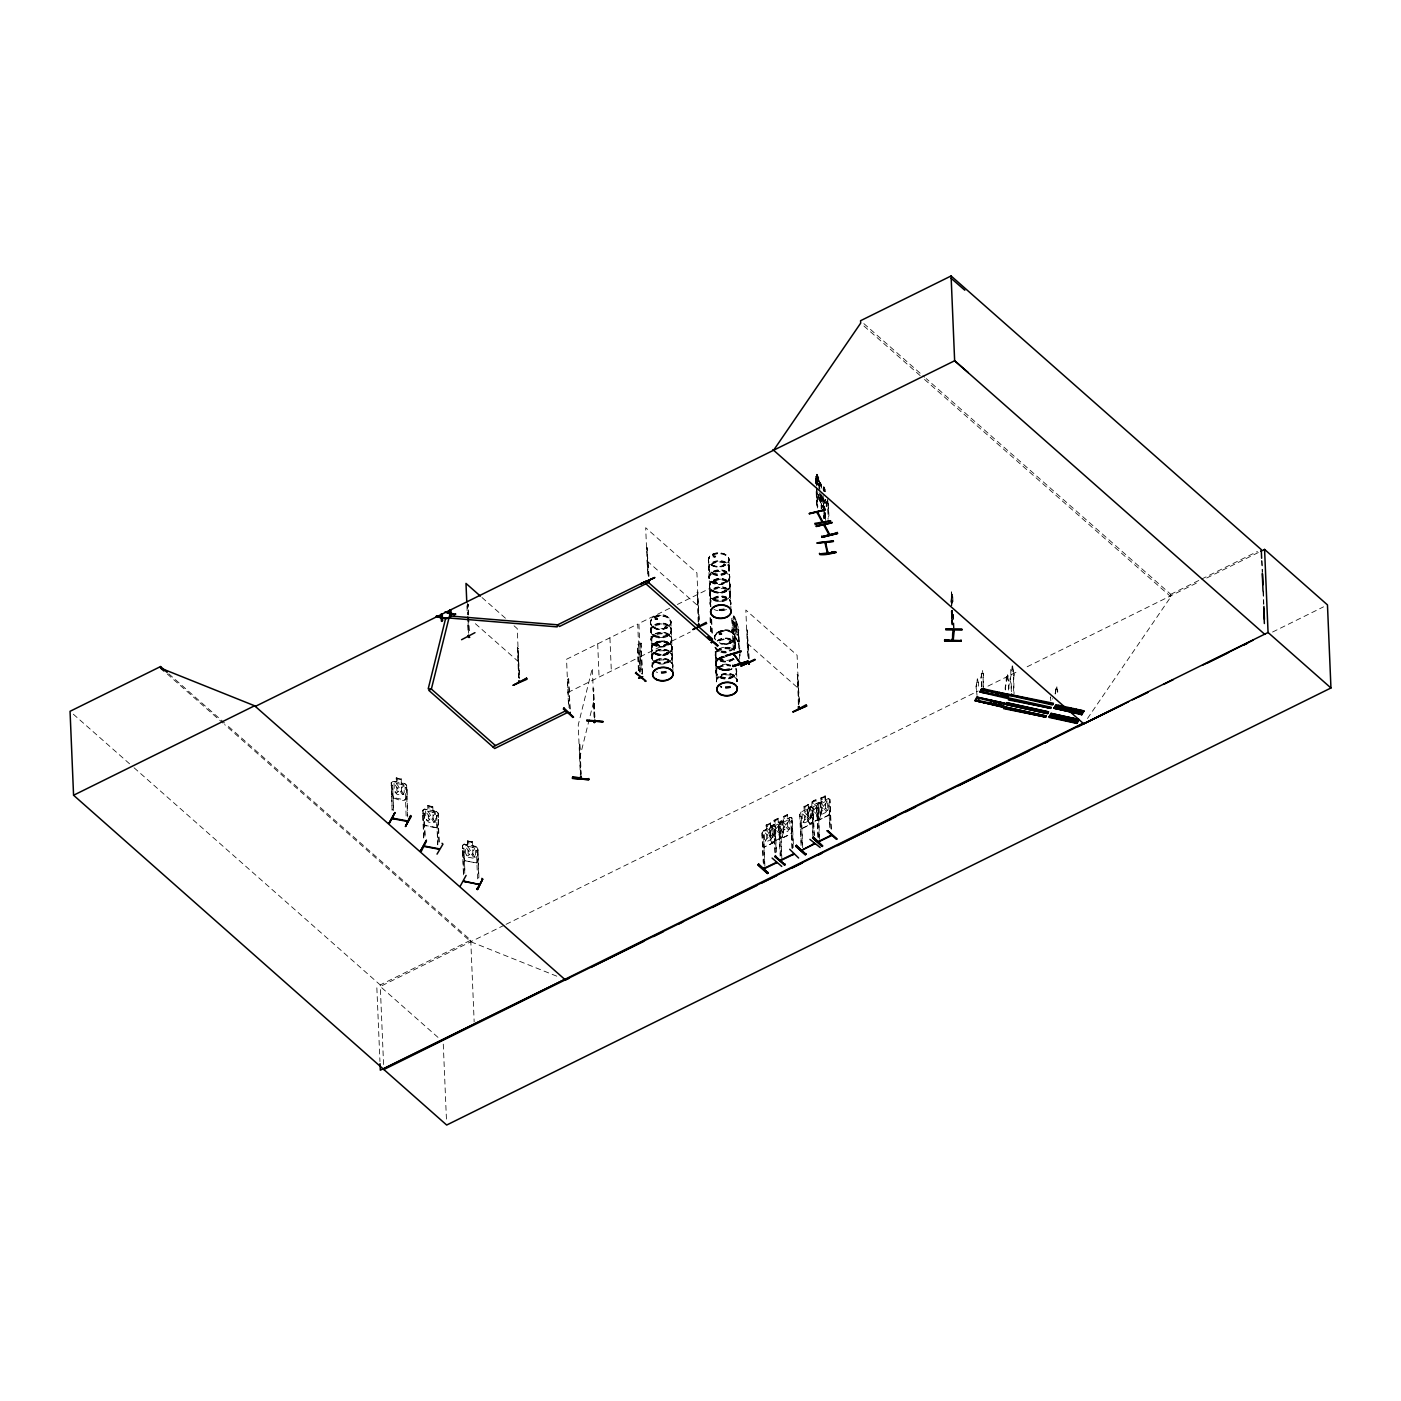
<?xml version="1.0" encoding="UTF-8"?>
<svg xmlns="http://www.w3.org/2000/svg" width="1401" height="1401" viewBox="0 0 1401 1401"><rect width="100%" height="100%" fill="white"/><g stroke="black" fill="none" stroke-linecap="round" stroke-linejoin="round"><path stroke-width="0.75" stroke-dasharray="5 3.75" d="M651.903 656.824L651.237 641.168M671.272 630.257L671.639 638.243M671.639 639.521L672.34 655.16M672.34 656.491L672.725 664.337M709.186 577.457L708.836 569.594M716.104 673.005L716.471 680.956L716.524 679.467M730.359 594.042L730.709 601.94M736.541 671.429L736.926 679.292M736.944 680.518L736.926 680.606A10.245 6.672 -2.4 0 0 727.049 674.844A10.245 6.672 -2.4 0 0 716.647 680.693M951.332 597.019L951.559 592.063L951.121 602.815M652.113 666.823L653.059 662.936M671.289 631.658L671.464 629.522L671.377 631.466A10.402 6.777 -2.4 0 0 657.349 624.478A10.402 6.777 -2.4 0 0 654.46 636.159A10.402 6.777 -2.4 0 0 671.307 631.571L670.519 633.287M672.515 655.58L671.744 653.514L672.287 658.19A10.262 6.69 -2.4 0 1 655.668 662.743A10.262 6.69 -2.4 0 1 658.523 651.237A10.262 6.69 -2.4 0 1 672.287 658.225L672.27 658.19M729.273 569.261L729.185 569.524A10.262 6.69 -2.4 0 0 715.421 562.694A10.262 6.69 -2.4 0 0 712.566 574.2A10.262 6.69 -2.4 0 0 729.185 569.699L728.625 565.023M735 642.674L734.754 648.225M736.768 670.694L736.488 673.145L735.945 668.47L736.488 669.941M951.857 597.789L951.962 596.441L951.839 603.183L951.524 601.344L951.402 602.342M977.04 695.439L976.392 689.274A3.66 1.033 -77.6 0 1 976.479 684.441L977.25 678.557M976.392 689.274L976.602 689.327A3.66 1.033 -77.6 0 1 976.69 684.494L977.32 678.732M981.698 686.718L981.278 680.606A3.66 1.033 -77.6 0 1 981.365 675.772L981.295 671.937M981.926 686.77L981.488 680.641A3.66 1.033 -77.6 0 1 981.576 675.825L982.189 670.063M1005.288 689.817A5.481 1.559 -77.6 0 1 1005.971 683.565L1007.144 674.739L1007.897 680.168A5.481 1.559 -77.6 0 1 1008.562 686L1008.667 692.269M1005.603 689.887A5.481 1.559 -77.6 0 1 1006.303 683.635L1006.198 677.891L1007.687 674.774M1011.399 691.691L1010.734 682.129A5.481 1.559 -77.6 0 1 1010.857 674.897L1010.751 669.135L1012.24 666.035L1011.172 674.967A5.481 1.559 -77.6 0 0 1011.049 682.199L1011.732 691.761M1050.505 697.295L1050.838 700.745M1050.715 697.751L1050.557 696.857M1055.093 693.863A3.66 1.033 -77.6 0 1 1055.513 692.024L1055.443 688.189M1055.303 693.915A3.66 1.033 -77.6 0 1 1055.724 692.059L1056.179 686.56M651.57 627.578L651.255 633.322M650.887 628.996L650.8 630.748L650.519 622.972M651.78 655.738L652.376 659.451M651.885 656.876L651.92 655.44M654.635 618.997L656.106 617.823L657.699 618.454M655.738 645.143L657.472 643.865M655.861 644.6L656.193 644.495M658.785 644.723L658.54 645.616M666.438 627.298L664.81 627.158L665.983 627.35M665.528 626.492L665.983 627.578M666.228 627.683L665.948 626.527L665.352 627.403M665.895 653.444L666.946 652.778M667.226 653.391C665.422 652.919 668.347 653.339 665.948 653.584M667.366 652.884L667.612 653.584M672.2 647.034C672.235 656.316 656.193 658.225 651.973 650.677M708.293 560.733C707.943 547.879 736.698 552.257 726.769 564.008M708.503 560.558L709.309 570.978M709.344 586.914C709.134 577.405 725.49 575.758 729.553 583.236M709.396 586.896C709.782 577.72 724.947 576.459 729.501 583.219M709.957 592.676L710.342 597.054M714.72 557.213L713.302 555.812L713.407 556.862M715.175 556.547L713.81 555.654M715.683 556.197L715.14 557.283M715.771 556.582L712.969 555.829M716.156 651.71L715.929 657.524M715.561 664.267L715.631 662.025M716.279 681.657L717.259 677.891M718.958 633.55L719.764 634.776L721.568 634.268M720.237 634.04L720.009 632.727M723.511 564.375L724.002 565.356M723.179 564.323L724.387 565.181M720.026 660.344L720.622 659.713M719.519 633.585L721.322 633.147L720.744 633.988M724.58 564.901L723.599 564.165M724.142 590.504L724.422 591.502M725.105 591.502L724.264 590.451L725.665 591.029M724.842 590.206L724.58 591.117M725.315 591.415L725.228 590.364L724.37 591.064M728.975 560.645L729.063 558.859M730.341 595.443L730.271 595.793A10.262 6.69 -2.4 0 0 716.506 588.823A10.262 6.69 -2.4 0 0 713.669 600.346A10.262 6.69 -2.4 0 0 730.271 595.828L730.359 593.989M729.01 642.253L730.376 641.746L729.063 642.411M730.849 604.286L730.271 600.626M730.219 642.709L729.256 641.711M730.061 642.446L730.079 641.413L730.586 642.534M737.066 681.639L736.471 677.979M672.743 665.563L672.953 671.026M709.887 594.479L709.221 578.771M710.254 603.638L709.939 595.74M824.453 518.37L824.786 516.006M730.166 584.585C730.657 593.499 715.561 595.425 711.375 589.541M717.557 666.946L721.69 669.345L729.658 669.31A10.28 6.707 -2.4 0 1 715.964 664.845A10.28 6.707 -2.4 0 1 724.93 656.421C711.148 662.778 715.858 658.995 724.912 656.053A10.192 6.655 -2.4 0 0 716.034 664.319A10.192 6.655 -2.4 0 0 729.571 668.68M950.999 602.15L951.769 594.042M951.174 602.15L951.594 597.754L951.909 605.39M951.717 596.406L952.12 594.059L952.505 603.218M952.785 596.686L953.135 605.004M951.682 618.366L952.435 610.258M951.577 615.617L951.857 618.594L952.627 610.258M651.798 655.738L652.673 653.759M672.427 657.629L671.639 659.398M672.865 666.736L672.813 666.841A10.402 6.777 -2.4 0 0 662.831 659.241A10.402 6.777 -2.4 0 0 652.183 666.964M709.081 576.301C709.624 569.471 709.729 585.005 709.011 578.315M709.782 593.341L710.675 591.327M710.202 602.36L710.99 600.591M729.378 569.034L729.361 569.069A10.402 6.777 -2.4 0 0 715.351 562.081A10.402 6.777 -2.4 0 0 712.461 573.745A10.402 6.777 -2.4 0 0 729.291 569.174L728.52 570.89M821.161 497.337L820.636 500.437L821.109 497.215M824.226 508.791L823.385 503.887M823.613 503.975L823.245 507.022L819.095 499.264L818.377 493.958M825.154 513.904L824.909 515.796L824.541 512.223M651.43 647.49C654.477 639.994 666.946 639.346 671.569 645.633M672.112 648.856L669.853 652.516M715.631 662.445L717.872 658.715M730.096 586.459C727.031 593.779 714.72 594.584 709.992 588.297M738.099 641.711C740.814 638.278 733.756 604.024 737.364 633.865L736.418 635.546L733.196 627.718L733.809 615.932L735.963 619.102L736.068 623.217L735.805 619.154L733.651 615.985C731.41 622.464 735.77 617.613 738.362 627.823L739.378 652.183M738.152 641.921C720.482 606.651 740.534 652.358 738.642 638.838M819.848 490.438L819.13 483.257L818.096 484.676M729.238 569.349L729.256 567.86L729.641 575.846M716.839 668.75L716.576 674.441M823.981 500.472L824.506 501.821L825.294 499.684L826.975 506.514L825.627 499.492L825.977 503.362L824.348 500.297M819.13 494.535L819.708 495.831M579.646 758.186L593.709 701.358M594.077 717.032L593.166 688.311L594.987 718.24M579.349 744.194L580.592 774.07M594.637 717.067L593.726 688.364M781.933 837.378L783.264 832.562L782.038 837.465L771.653 842.456L782.038 837.465M819.638 818.604L820.916 813.928M819.848 818.779L809.463 823.77L819.848 818.779L821.074 813.876L820.723 803.001L819.007 802.23L816.275 803.719M774.123 842.071L775.436 837.395M774.35 842.246L763.913 847.185L774.35 842.246L775.681 837.448M792.318 829.007L791.022 833.683L780.9 838.621M829.042 815.172L830.373 810.373L829.042 815.172L818.604 820.128L817.221 816.625M652.323 664.512L652.271 666.035L651.955 658.137M710.307 602.115L710.71 606.178M715.421 653.374L715.386 654.862L715.053 647.139A10.262 6.69 -2.4 0 0 726.296 652.848M736.488 672.918L735.823 674.371M736.033 668.715A10.402 6.777 -2.4 0 1 727.364 678.084A10.402 6.777 -2.4 0 1 716.051 670.501L716.034 670.536A10.402 6.777 -2.4 0 1 730.586 665.055M672.357 657.84L672.375 657.805A10.402 6.777 -2.4 0 0 658.452 650.607A10.402 6.777 -2.4 0 0 655.563 662.288A10.402 6.777 -2.4 0 0 672.392 657.717M735.42 646.737L735.472 645.213L735.63 649.118M651.202 638.471L651.185 639.907L650.835 631.956M671.709 640.712L670.869 642.534L671.709 640.712A10.402 6.777 -2.4 0 0 657.734 633.637A10.402 6.777 -2.4 0 0 654.845 645.318A10.402 6.777 -2.4 0 0 671.692 640.747L671.044 636.649M730.324 592.763L729.185 574.445M406.938 796.241L405.344 799.989L393.611 797.624L391.737 793.369L393.436 797.852C407.954 804.297 408.269 798.185 406.658 785.331L404.784 783.527L392.858 781.25L391.229 782.511L392.28 809.901M423.785 837.693L422.787 810.198L424.345 809.042L436.289 811.319L438.145 813.105L438.618 824.086L436.972 827.938L424.941 825.644L423.19 821.266M476.62 862.858L478.214 859.128L477.934 848.2L472.75 845.784L475.202 847.728L475.517 855.363L473.1 858.148L468.319 857.237L465.605 853.472L465.29 845.836L467.794 844.961L467.619 840.88M462.96 856.361L464.712 860.722L476.743 863.016L478.389 859.181M655.3 618.209L657.016 618.489M656.789 619.382L657.314 618.349L655.58 618.962M651.92 636.825L651.798 642.779M656.351 644.933L658.295 644.915L656.509 644.985M666.14 627.193L664.862 627.455M657.875 645.09L657.892 645.511M658.768 644.985L656.298 645.826L656.946 643.987M709.169 557.195C704.931 566.74 721.48 569.384 726.751 564.025M667.314 653.829L666.876 652.901M708.713 567.055L709.519 565.339M714.668 582.693L714.93 581.59M716.191 582.851L715.683 581.59L714.072 581.958M716.752 582.991L716.682 582.08M724.492 590.557L724.86 590.486M728.905 580.067L729.728 578.315A10.402 6.777 -2.4 0 0 715.736 571.24A10.402 6.777 -2.4 0 0 712.846 582.921A10.402 6.777 -2.4 0 0 729.676 578.35M729.606 597.071L729.886 591.45M721.865 634.198L720.587 632.674M720.604 659.293L720.167 659.451M716.069 670.414L716.174 670.028A10.245 6.672 -2.4 0 1 730.499 664.617M822.527 498.931L821.774 500.56L819.095 492.592M735.367 626.86L736.383 624.811L735.823 628.419L737.469 635.248L735.402 628.629L734.387 630.835L733.704 629.872L734.93 627.123L733.371 620.415L735.21 626.807M780.9 830.513L778.851 834.873L774.771 836.887L772.441 834.698L772.126 827.063L774.245 824.629L774.088 820.531L778.168 818.517M391.229 782.511L391.86 793.491M392.105 810.268L391.247 784.98L392.648 785.243L393.699 810.181M393.523 810.531L392.648 785.243M401.299 783.001L403.926 784.858L404.241 792.493L401.824 795.278L397.043 794.349L394.329 790.602L394.014 782.966L396.518 782.091L396.168 777.835L401.299 778.816L401.246 783.124L404.784 783.527M405.117 787.625L406.535 787.905L405.117 787.625L406.167 817.063M407.744 816.976L406.658 785.331M423.61 838.043L422.734 812.773L424.153 813.035L425.186 837.956M427.673 805.628L432.804 806.608L427.673 805.628L427.97 809.988L425.519 810.759L425.834 818.377L428.531 822.142L433.312 823.052L435.746 820.268L435.431 812.65L432.804 810.794L432.576 806.818M424.923 836.239L424.153 813.035M432.962 810.689L432.804 806.608M436.289 811.319L438.093 813.228L439.249 844.768M437.655 844.856L436.622 815.417L438.023 815.697L439.073 845.118M463.643 874.854L462.558 845.276L463.136 856.361L464.887 860.494M462.68 845.486L464.134 844.138L467.566 844.908M463.381 873.138L462.523 847.85L463.924 848.13L464.974 873.051M464.782 873.401L463.924 848.13M464.712 860.722L476.795 862.911M476.06 846.414L464.064 844.243M476.393 850.512L477.811 850.775L476.393 850.512L477.706 881.667M724.054 591.31L724.475 590.224M781.881 859.986L780.585 822.895L778.343 822.615L778.203 818.219L773.825 820.373L774.105 824.559L771.005 825.942L769.779 828.184L770.235 839.146L771.758 842.544M771.18 826.135L769.674 828.096L770.235 839.146M809.568 823.858L807.939 820.373L807.484 809.41L811.897 805.873L811.617 801.705L815.995 799.533L816.135 803.929L818.377 804.209L818.709 811.844L816.66 816.188L812.562 818.202L810.233 816.012L809.918 808.395L812.055 805.943L811.88 801.862L815.96 799.831M807.589 809.498L808.92 807.361L819.007 802.23M770.34 823.193L770.515 827.273L772.774 827.571L773.089 835.206L771.04 839.549L766.925 841.546L764.596 839.357L764.281 831.721L766.417 829.287L761.934 832.824L763.195 862.438M762.179 832.894L763.44 830.881M793.351 843.787L792.108 818.079L790.392 817.308L780.147 822.299L778.816 824.436L780.164 856.134M814.349 835.574L813.018 807.782L811.302 806.994L801.074 812.002L799.726 814.139L801.074 845.836M818.289 837.745L816.765 805.733L820.951 802.143L818.955 804.647L819.287 812.282L821.616 814.471L825.714 812.475L827.781 808.132L827.466 800.496L825.207 800.216L825.031 796.118M1087.474 718.503L1170.868 596.756L1170.763 594.322L926.219 378.603M783.264 820.933L781.163 823.333L781.478 830.968L783.824 833.157L787.922 831.161L789.989 826.818L789.656 819.182L787.415 818.902L787.239 814.804M808.43 808.692L808.289 804.297L803.894 806.451L804.314 810.689L802.072 813.035L802.388 820.671L804.734 822.86L808.832 820.863L810.899 816.52L810.584 808.885L808.324 808.605L808.149 804.507M655.44 618.069L655.598 619.382M656.964 618.839L657.157 617.964M657.559 619.084L655.283 619.505M715.561 556.687L713.004 556.915M664.88 627L665.86 627.07M665.51 626.79L666.543 627M656.333 645.108L656.544 644.197M714.685 583.359L716.209 581.94M665.965 653.129L666.981 653.094M716.787 632.954L714.545 636.264L715.088 639.854M721.427 633.952L719.799 634.565M721.655 634.443L721.795 633.305M722.251 659.924L720.797 660.116M722.863 660.169L720.132 660.186M391.404 782.599L392.875 781.513L396.465 782.213L396.343 778.01M422.892 810.391L424.433 809.2L427.97 809.988M462.505 845.398L464.134 844.138M714.79 556.985L715.105 555.794M657.367 619.312L656.369 619.68M716.226 583.411L715.736 581.503M669.836 652.201C665.125 655.668 658.015 655.878 653.321 652.271M716.804 632.919C734.404 620.731 744.789 647.787 720.622 643.584A10.28 6.707 -2.4 0 0 735.035 638.12A10.28 6.707 -2.4 0 0 723.862 630.643A10.28 6.707 -2.4 0 0 715.281 639.889M719.186 633.182L721.62 633.077M717.907 658.715L719.886 657.454M815.364 476.708L817.221 478.582M817.711 483.363L819.603 485.236M669.66 608.279L638.891 623.48L640.905 671.429M677.348 604.479L710.044 588.315L710.745 604.934M567.93 692.479L639.101 657.314M640.292 656.719L690.29 632.009M383.576 1064.532L380.231 984.938L470.754 940.194L226.209 724.475M1170.763 594.322L1199.641 580.049M1201.568 579.103L1257.433 551.486M504.115 925.29L380.301 986.479L439.967 1039.122M506.076 924.327L978.161 690.991M987.95 686.14L1019.298 670.659M1027.143 666.788L1199.046 581.818M1206.751 578L1258.798 552.292M783.369 832.667L782.914 821.687L781.198 820.898L778.483 822.405M771.075 826.047L781.303 821.004M1272.563 632.044L1323.542 606.843M649.013 576.196L646.999 547.686L648.54 576.424M518.475 677.926L517.687 647.822L519.806 678.469M518.563 648.593L517.232 648.05M698.171 622.237L697.383 592.133L699.414 620.643M698.241 592.903L696.927 592.36M638.418 670.484L637.332 644.863L638.541 644.267L640.047 672.322M642.534 673.268L640.94 643.094L639.732 643.672L641.325 673.863M570.189 709.029L568.596 678.855L567.387 679.45L568.894 707.487M638.733 670.781L637.665 645.16L638.874 644.565M640.064 643.97L641.273 643.374M567.72 679.73L568.929 679.152M749.185 658.523L747.153 629.995L748.712 658.75M798.342 704.545L797.554 674.441L799.568 702.952M798.412 675.212L797.081 674.669M821.214 802.3L820.776 798.062L825.171 795.908L825.312 800.304M766.522 829.374L766.084 825.136L770.48 822.982L770.62 827.378M825.277 796.013L820.776 798.062M770.585 823.07L766.084 825.136M783.229 816.906L787.344 814.909M804.156 806.608L808.254 804.594M831.336 829.252L829.917 799.393L828.201 798.623L825.452 800.094M776.469 852.176L775.226 826.467L773.51 825.679L770.76 827.168M818.026 803.719L828.201 798.623M763.37 830.775L773.51 825.679M780.322 822.492L783.404 820.986L782.984 816.748L787.38 814.594L787.52 818.99L790.444 817.554L791.968 818.202M801.074 816.17L799.848 816.748L801.39 816.45L802.283 845.241M812.808 835.854L811.774 810.934L812.983 810.356L812.107 811.232L813.14 836.152M817.956 807.782L816.748 808.377L818.289 808.079L819.182 836.852M829.707 827.483L828.656 802.563L829.865 801.967L828.989 802.843L830.04 827.781M763.265 834.838L762.056 835.434L763.598 835.136L764.578 865.993M774.928 852.473L773.965 829.62L775.173 829.024L774.298 829.917L775.261 852.771M780.147 826.467L778.938 827.045L780.48 826.765L781.373 855.538M791.985 848.235L790.865 821.231L792.073 820.653L791.197 821.529L792.318 848.533M828.814 814.997L818.709 820.215L817.186 816.818M801.827 828.604L812.142 823.56L813.491 818.762L812.037 823.473L801.827 828.604L800.339 825.014M713.739 556.722L714.843 556.617M722.356 566.144L724.755 565.251M714.895 581.783L714.895 583.201M716.156 583.219L714.09 583.044M656.981 615.81C645.038 617.718 651.78 632.376 661.727 629.067C677.594 629.014 669.188 609.978 656.981 615.81A10.28 6.707 -2.4 0 0 654.179 627.42A10.28 6.707 -2.4 0 0 670.816 622.902A10.28 6.707 -2.4 0 0 657.034 615.88L659.643 615.389M723.441 591.923L725.841 591.029M656.859 619.032L655.493 619.032M658.172 645.616L657.069 645.826M719.904 657.84L722.286 656.946M731.725 618.331L733.283 649.959M733.178 621.606L732.058 620.888L733.178 621.606L734.404 650.677M738.695 648.19L738.432 629.329L739.798 648.891M739.028 630.205L737.907 629.487M821.091 488.336C823.123 485.569 816.555 476.603 821.091 484.203L821.319 488.266M818.482 494.29L819.06 499.316M817.151 478.336L816.976 474.256L820.706 486.375M816.03 476.217L820.478 486.357M818.727 477.548L816.818 474.291M816.643 479.878L815.627 479.107L816.906 486.112M819.603 484.711L818.902 481.629M823.911 491.05L823.735 486.97L825.487 490.262M816.695 492.662L820.793 500.385M822.702 496.479L823.613 505.341M716.086 579.594L721.427 579.103M714.948 582.01L716.104 582.221M667.104 653.899L666.018 653.426M720.955 658.995L723.091 660.081L720.307 660.396M721.112 659.135L722.496 659.871M715.543 663.899C716.979 670.641 726.734 671.447 732.075 668.785A10.28 6.707 -2.4 0 1 716.384 666.053A10.28 6.707 -2.4 0 1 724.947 656.789M823.718 506.549L824.051 508.826L824.051 504.71L824.821 508.195M825.662 517.214L824.821 512.293M717.557 667.209L716.191 665.65M657.157 643.97L658.417 644.758M724.317 670.116L727.031 670.098M951.542 596.143L951.367 592.045M657.454 643.952L658.89 644.845M396.29 778.115L401.071 779.026M391.054 785.348L392.473 785.611M432.751 810.899L436.166 811.564M422.559 813.123L423.978 813.403M436.447 815.785L437.848 816.047M436.902 827.658L425.116 825.417L423.417 821.161M467.566 840.985L472.347 841.913M462.33 848.218L463.749 848.481M1012.415 666.193L1013.098 671.569A5.481 1.559 -77.6 0 1 1013.764 677.401L1014.044 694.108M1012.59 667.016L1013.518 671.517M1007.704 675.685L1008.212 680.238A5.481 1.559 -77.6 0 1 1008.878 686.07L1008.983 692.339M1012.765 671.499A5.481 1.559 -77.6 0 1 1013.448 677.331L1013.764 677.401M1056.879 686.805L1056.792 689.747A3.66 1.033 -77.6 0 1 1057.23 693.635L1057.44 693.688A3.66 1.033 -77.6 0 0 1057.002 689.8L1056.617 686.437M983.134 673.513L982.644 673.496A3.66 1.033 -77.6 0 1 983.082 677.401L983.274 688.539M983.082 677.401L983.484 688.591M978.248 682.199L977.758 682.182A3.66 1.033 -77.6 0 1 978.196 686.07L978.423 686.105A3.66 1.033 -77.6 0 0 977.968 682.217L977.635 679.187M715.508 592.308L711.323 590.224L709.344 586.546M720.009 634.425L719.028 634.058M654.197 627.683A10.28 6.707 -2.4 0 0 670.834 623.165A10.28 6.707 -2.4 0 0 657.051 616.16A10.28 6.707 -2.4 0 0 654.197 627.683L656.421 628.576M721.9 658.943L722.811 659.311M721.112 660.554L720.394 659.643M666.035 641.956L668.347 642.831M719.396 668.435L721.708 669.328M556.792 976.182L470.806 941.752L224.633 724.58M819.06 802.475L820.566 803.123M781.145 821.074L782.809 821.581L783.229 832.702M828.149 798.78L829.812 799.306L831.003 828.972M811.249 807.169L813.018 807.782L814.034 835.276M773.457 825.854L775.068 826.59M722.11 659.03L722.268 660.344L723.004 659.538M863.857 323.596L924.59 377.167M863.944 326.013L922.891 378.007M924.537 379.443L1170.868 596.756M747.241 643.269L798.482 688.469M647.069 560.943L698.328 606.16M820.618 802.896L821.021 814.034M807.939 820.373L807.624 809.393M482.014 597.544L506.024 618.734M514.044 625.792L517.249 628.629L519.333 678.697M475.394 623.708L518.633 661.85M168.768 673.811L224.563 723.021M167.192 673.916L223.004 723.144M73.325 714.195L132.412 766.312M134.058 767.766L380.231 984.938M816.713 805.855L817.956 837.448M801.074 812.002L799.989 814.209L801.407 846.116M792.003 817.991L793.194 847.64M792.563 829.059L791.232 833.858L780.795 838.814L779.429 835.311L781.005 838.709M775.121 826.362L776.136 851.878M762.389 843.787L764.018 847.29M1012.24 666.035L1012.905 667.086M1007.354 674.704L1008.019 675.755M475.937 846.642L477.706 848.341L478.932 877.779M404.731 783.649L406.605 785.436M650.957 624.916L652.236 626.44M715.456 648.278L715.543 648.365A10.402 6.777 -2.4 0 0 726.278 652.411M729.518 582.816L730.201 584.988M651.99 651.045L651.342 648.908M820.828 484.343L819.76 482.382L820.881 485.709M819.97 494.238L821.634 497.285M818.92 499.316L823.07 507.074M823.735 486.97L825.592 490.245M824.121 488.441L825.224 491.769L824.173 489.807M822.947 488.879L824.068 491.015M827.816 500.542L828.061 519.368M820.758 500.175L816.73 492.609L817.238 507.004M823.455 505.376L826.52 511.172M670.834 621.133L671.237 629.031L670.799 627.718M762.529 843.7L764.123 847.097M808.079 820.285L809.673 823.665M728.643 565.023L729.466 567.16M670.659 627.42L671.447 629.522M672.13 662.778L672.673 667.349A10.245 6.672 -2.4 0 0 662.848 659.889A10.245 6.672 -2.4 0 0 652.358 667.489M710.885 606.51L710.325 605.092A10.245 6.672 -2.4 0 1 720.85 597.474A10.245 6.672 -2.4 0 1 730.639 605.004L730.744 603.166L730.937 608.629M672.2 647.402C669.906 637.945 651.29 639.154 651.36 649.311M729.256 566.669L728.835 558.736M715.386 656.036L716.104 671.779L716.174 670.028A10.245 6.672 -2.4 0 0 727.329 677.436A10.245 6.672 -2.4 0 0 735.858 668.224M735.42 643.952L735.035 636.089M825.171 513.904L825.101 517.407L824.856 513.677M824.068 506.251L824.541 508.318M824.979 512.293L825.644 517.144M823.473 498.651L826.117 506.637L826.695 501.19M820.828 493.537L822.194 500.56L820.478 493.73M951.437 610.433L951.734 611.939M817.991 485.482L816.678 478.704L818.324 485.254M951.402 615.617L951.682 618.594M1261.986 560.908L1262.441 571.748M1263.264 591.257L1263.807 604.269M1261.723 560.453L1262.283 573.499M1263.002 590.907L1263.562 603.954M982.504 670.519L982.854 673.548A3.66 1.033 -77.6 0 1 983.292 677.436M953.38 614.268L954.081 627.841M952.82 614.268L953.521 627.841M951.559 592.063L951.997 601.712M952.05 610.381L952.75 627M951.279 601.047L951.524 606.773M951.962 611.361L952.662 627.963M951.489 610.381L952.172 627M951.226 611.116L952.085 627.963M828.394 503.537L828.919 515.988M827.571 499.001L828.516 517.162M823.911 486.918L823.963 491.296M825.259 515.41L825.574 523.028M823.841 498.774L824.769 518.58M824.226 512.346L824.453 518.072M823.017 495.183L824.208 518.65M822.807 498.003L823.683 518.773M821.739 497.092L822.159 507.477M821.249 496.182L821.774 508.651M821.109 495.148L821.634 507.617M820.706 496.322L821.231 508.791M819.357 480.911L819.427 485.271M818.674 477.566L818.674 481.699M818.972 488.791L818.727 483.065L817.098 480L817.431 487.618M816.976 474.256L816.555 485.972M816.993 488.178L817.781 506.882M816.52 487.285L817.396 508.038M816.118 480L816.275 484.168M815.767 483.818L815.47 476.498L815.61 483.853M816.153 491.558L816.853 508.178M818.289 808.079L819.673 841.3M799.113 703.179L797.099 655.248L745.84 610.03L747.854 657.98M797.554 674.441L798.798 704.318M801.39 816.45L802.791 849.689M778.956 824.418L780.497 856.431M778.063 818.429L778.238 822.51M763.598 835.136L764.981 868.375M762.074 832.807L763.598 864.802M747.153 629.995L748.327 657.752M739.886 650.975L740.148 657.209M739.465 654.249L739.728 660.484M732.583 620.731L733.809 649.801M715.788 663.479L715.841 664.81M714.685 638.243L714.755 638.681A10.192 6.655 -2.4 0 1 725.665 631.115A10.192 6.655 -2.4 0 1 734.789 639.171A10.192 6.655 -2.4 0 1 720.727 643.952M711.673 619.47L712.303 634.425M711.34 619.172L711.971 634.128M710.377 617.929L711.095 635.003M710.044 617.631L710.675 632.569M698.941 620.871L696.927 572.939L645.686 527.722L647.682 575.653M697.383 592.133L698.644 622.009M646.999 547.686L648.155 575.426M640.94 643.094L642.288 675.107M639.714 672.025L637.7 624.075L566.547 659.258L568.561 707.19M609.925 637.805L611.326 671.044M597.702 643.847L599.085 677.086M594.409 718.188L592.325 668.119L578.245 724.965L580.347 775.033M579.909 744.246L581.152 774.123M579.664 745.192L580.907 775.086M568.596 678.855L569.857 708.731M517.687 647.822L518.948 677.699M468.599 614.811L468.162 604.146L468.144 615.039M468.705 616.948L469.317 631.886M468.232 617.176L468.862 632.114M467.304 603.376L467.741 614.041M468.109 622.587L468.547 633.252M477.618 851.143L478.757 878.129M466.918 605.74L467.286 614.566M467.374 616.405L468.004 631.343M472.522 845.994L472.575 841.686L467.391 840.828L467.741 845.083M470.754 940.194L474.168 1021.959M436.622 815.417L437.848 844.488M443.276 1044.148L446.499 1120.66M422.962 810.286L423.365 821.284M406.36 788.255L407.481 815.259M376.851 987.828L379.951 1061.538M1013.448 677.331L1013.711 694.038M724.194 609.89A10.402 6.777 -2.4 0 1 716.244 609.925M710.78 606.283A10.402 6.777 -2.4 0 1 719.466 596.914A10.402 6.777 -2.4 0 1 730.779 604.479M724.107 608.805A10.262 6.69 -2.4 0 1 716.261 608.84M710.885 605.232A10.262 6.69 -2.4 0 1 719.431 595.985A10.262 6.69 -2.4 0 1 730.586 603.463M724.177 609.417A10.402 6.777 -2.4 0 1 716.226 609.453M710.762 605.81A10.402 6.777 -2.4 0 1 719.449 596.441A10.402 6.777 -2.4 0 1 730.762 604.006M726.524 609.453A10.245 6.672 -2.4 0 1 714.055 609.505M666.123 671.202A10.262 6.69 -2.4 0 1 658.277 671.237M652.884 667.629A10.262 6.69 -2.4 0 1 661.447 658.4A10.262 6.69 -2.4 0 1 672.603 665.86M666.175 672.725A10.245 6.672 -2.4 0 1 656.071 671.902M666.211 672.287A10.402 6.777 -2.4 0 1 658.26 672.322M666.193 671.832A10.402 6.777 -2.4 0 1 658.225 671.85M652.148 666.491A10.402 6.777 -2.4 0 1 662.813 658.768A10.402 6.777 -2.4 0 1 672.76 666.403M733.581 659.416A10.245 6.672 -2.4 0 1 719.168 660.712A10.245 6.672 -2.4 0 1 717.715 651.36A10.245 6.672 -2.4 0 1 732.128 650.064M733.686 658.96A10.402 6.777 -2.4 0 1 719.046 660.274A10.402 6.777 -2.4 0 1 717.575 650.764A10.402 6.777 -2.4 0 1 732.198 649.434M715.263 639.627A10.28 6.707 -2.4 0 1 724.737 630.31A10.28 6.707 -2.4 0 1 734.579 638.996A10.28 6.707 -2.4 0 1 718.38 642.376M719.168 640.327A10.402 6.777 -2.4 0 1 732.811 640.852A10.402 6.777 -2.4 0 1 733.301 649.784M731.585 659.135A10.262 6.69 -2.4 0 1 717.259 657.962A10.262 6.69 -2.4 0 1 719.589 648.558A10.262 6.69 -2.4 0 1 733.914 649.731M719.273 640.922A10.262 6.69 -2.4 0 1 732.741 641.448A10.262 6.69 -2.4 0 1 733.213 650.257M733.669 658.488A10.402 6.777 -2.4 0 1 718.345 659.416A10.402 6.777 -2.4 0 1 718.818 649.399A10.402 6.777 -2.4 0 1 734.036 650.222M717.172 641.115A10.402 6.777 -2.4 0 1 733.669 641.045A10.402 6.777 -2.4 0 1 728.905 651.465M726.261 651.938A10.402 6.777 -2.4 0 1 715.491 647.857M717.277 640.642A10.245 6.672 -2.4 0 1 732.951 640.134A10.245 6.672 -2.4 0 1 730.429 650.292A10.245 6.672 -2.4 0 1 715.631 647.28M724.982 657.314A10.192 6.655 -2.4 0 0 716.471 666.491A10.192 6.655 -2.4 0 0 731.97 669.17A10.227 6.672 -2.4 0 1 717.014 667.261A10.227 6.672 -2.4 0 1 722.391 657.752M736.068 669.188A10.402 6.777 -2.4 0 1 727.382 678.557A10.402 6.777 -2.4 0 1 716.069 670.974A10.402 6.777 -2.4 0 1 730.604 665.528M735.945 669.748A10.262 6.69 -2.4 0 1 727.382 678.995A10.262 6.69 -2.4 0 1 716.244 671.517A10.262 6.69 -2.4 0 1 730.569 666.14M732.46 658.575A10.227 6.672 -2.4 0 1 734.299 659.801M730.376 687.681A10.245 6.672 -2.4 0 1 720.272 686.858M730.411 687.243A10.402 6.777 -2.4 0 1 720.149 686.402M716.384 681.919A10.402 6.777 -2.4 0 1 727.031 674.196A10.402 6.777 -2.4 0 1 736.979 681.832M730.394 686.77A10.402 6.777 -2.4 0 1 720.132 685.93M716.349 681.446A10.402 6.777 -2.4 0 1 727.014 673.723A10.402 6.777 -2.4 0 1 736.961 681.359M730.324 686.157A10.262 6.69 -2.4 0 1 722.478 686.192M716.471 680.904A10.262 6.69 -2.4 0 1 726.996 673.286A10.262 6.69 -2.4 0 1 736.803 680.816M1052.414 698.609A3.66 1.033 -77.6 0 1 1052.571 699.046M729.553 578.718L729.571 578.771A10.245 6.672 -2.4 0 1 712.969 583.359A10.245 6.672 -2.4 0 1 715.806 571.871A10.245 6.672 -2.4 0 1 729.536 578.858L729.553 578.683M730.446 595.11L730.464 595.162A10.402 6.777 -2.4 0 1 713.547 599.891A10.402 6.777 -2.4 0 1 716.436 588.21A10.402 6.777 -2.4 0 1 730.394 595.302M671.569 641.08L671.587 641.133A10.245 6.672 -2.4 0 1 654.967 645.773A10.245 6.672 -2.4 0 1 657.822 634.285A10.245 6.672 -2.4 0 1 671.552 641.273M772.914 837.273L771.496 838.096L768.921 835.329L765.261 841.16L767.941 834.873C762.021 832.754 766.855 828.201 768.764 833.525L772.354 827.956L769.762 834.015L772.914 837.273M780.427 832.334L778.938 833.087L776.452 830.408L772.827 836.257L775.489 829.97C769.604 827.868 774.403 823.298 776.312 828.621L779.884 823.035L777.292 829.094L780.427 832.334M789.796 828.884L788.395 829.707L785.803 826.94L782.161 832.772L784.823 826.502C778.903 824.366 783.737 819.813 785.663 825.154L789.236 819.567L786.644 825.644L789.796 828.884M810.706 818.587L809.305 819.41L806.713 816.643L803.071 822.475L805.733 816.188C799.831 814.069 804.647 809.515 806.573 814.857L810.146 809.27L807.554 815.329L810.706 818.587M818.237 813.648L816.836 814.471L814.261 811.722L810.636 817.571L813.298 811.284C807.396 809.183 812.195 804.612 814.104 809.936L817.676 804.349L815.102 810.408L818.237 813.648M827.588 810.198L826.187 811.021L823.613 808.254L819.953 814.086L822.632 807.817C816.713 805.698 821.546 801.127 823.455 806.468L827.045 800.899L824.453 806.958L827.588 810.198M403.768 794.297L402.122 794.104L399.145 789.621C397.236 795.61 391.667 792.423 398.024 788.518C390.879 781.25 396.973 781.881 398.987 787.782C400.546 782.003 406.815 785.331 400.143 788.956L403.768 794.297M435.273 822.089L433.627 821.897L430.65 817.413C428.899 823.42 422.769 820.18 429.512 816.31C422.384 809.042 428.461 809.655 430.492 815.575C432.051 809.778 438.32 813.105 431.631 816.748L435.273 822.089M475.044 857.167L473.293 856.852L470.421 852.509C468.599 858.533 462.61 855.24 469.3 851.388C462.155 844.12 468.249 844.75 470.263 850.67C471.822 844.873 478.091 848.2 471.419 851.826L475.044 857.167M777.467 819.567L774.841 820.863L774.893 822.229L777.52 820.916L777.467 819.567M815.259 800.882L812.633 802.178L812.703 803.544L815.329 802.248L815.259 800.882M778.396 823.963L774.315 825.995L774.63 833.613L778.711 831.599L778.396 823.963M816.188 805.295L812.107 807.309L812.422 814.944L816.52 812.913L816.188 805.295M807.449 805.54L804.804 806.836L804.857 808.202L807.501 806.906L807.449 805.54M824.331 797.169L821.687 798.447L821.757 799.813L824.383 798.517L824.331 797.169M769.639 824.226L767.012 825.522L767.065 826.888L769.692 825.592L769.639 824.226M786.539 815.855L783.895 817.133L783.947 818.499L786.591 817.203L786.539 815.855M808.377 809.953L804.279 811.967L804.594 819.585L808.692 817.589L808.377 809.953M825.259 801.582L821.161 803.579L821.476 811.214L825.592 809.2L825.259 801.582M770.568 828.639L766.47 830.653L766.785 838.271L770.9 836.274L770.568 828.639M787.467 820.25L783.369 822.264L783.684 829.9L787.782 827.886L787.467 820.25M400.301 779.429L397.236 778.851L397.289 780.217L400.371 780.795L400.301 779.429M401.369 784.367L396.588 783.457L396.903 791.092L401.684 792.003L401.369 784.367M431.806 807.221L428.741 806.643L428.794 807.992L431.858 808.587L431.806 807.221M432.856 812.16L428.076 811.249L428.391 818.867L433.189 819.795L432.856 812.16M471.577 842.316L468.512 841.721L468.564 843.087L471.647 843.665L471.577 842.316M472.627 847.237L467.846 846.327L468.179 853.962L472.96 854.873L472.627 847.237M735.402 619.347L734.106 617.438L735.455 620.696L735.402 619.347M735.963 624.636L733.949 621.676L734.264 629.312L736.278 632.271L735.963 624.636M818.237 477.741L817.203 475.762L818.307 479.107L818.237 477.741M713.267 591.064A10.28 6.707 -2.4 0 0 729.903 586.546A10.28 6.707 -2.4 0 0 716.121 579.524A10.28 6.707 -2.4 0 0 713.267 591.064M712.163 565.023A10.28 6.707 -2.4 0 0 728.818 560.488A10.28 6.707 -2.4 0 0 715.018 553.483A10.28 6.707 -2.4 0 0 712.163 565.023M713.249 590.749A10.28 6.707 -2.4 0 0 729.886 586.231A10.28 6.707 -2.4 0 0 716.104 579.208A10.28 6.707 -2.4 0 0 713.249 590.749M712.233 565.759A10.245 6.672 -2.4 0 0 728.8 561.258A10.245 6.672 -2.4 0 0 715.07 554.271A10.245 6.672 -2.4 0 0 712.233 565.759M712.181 565.286A10.28 6.707 -2.4 0 0 728.818 560.768A10.28 6.707 -2.4 0 0 715.035 553.745A10.28 6.707 -2.4 0 0 712.181 565.286M712.881 581.835A10.262 6.69 -2.4 0 0 729.501 577.335A10.262 6.69 -2.4 0 0 715.736 570.33A10.262 6.69 -2.4 0 0 712.881 581.835M712.811 582.448A10.402 6.777 -2.4 0 0 729.658 577.877A10.402 6.777 -2.4 0 0 715.718 570.767A10.402 6.777 -2.4 0 0 712.811 582.448M712.444 573.272A10.402 6.777 -2.4 0 0 729.273 568.701A10.402 6.777 -2.4 0 0 715.333 561.608A10.402 6.777 -2.4 0 0 712.444 573.272M712.514 572.659A10.245 6.672 -2.4 0 0 729.098 568.158A10.245 6.672 -2.4 0 0 715.368 561.171A10.245 6.672 -2.4 0 0 712.514 572.659M713.319 591.887A10.245 6.672 -2.4 0 0 729.903 587.387A10.245 6.672 -2.4 0 0 716.174 580.399A10.245 6.672 -2.4 0 0 713.319 591.887M713.284 591.415A10.28 6.707 -2.4 0 0 729.921 586.896A10.28 6.707 -2.4 0 0 716.139 579.891A10.28 6.707 -2.4 0 0 713.284 591.415M713.529 599.418A10.402 6.777 -2.4 0 0 730.376 594.83A10.402 6.777 -2.4 0 0 716.419 587.737A10.402 6.777 -2.4 0 0 713.529 599.418M713.617 598.787A10.245 6.672 -2.4 0 0 730.184 594.287A10.245 6.672 -2.4 0 0 716.454 587.299A10.245 6.672 -2.4 0 0 713.617 598.787M655.265 653.164A10.28 6.707 -2.4 0 0 671.902 648.645A10.28 6.707 -2.4 0 0 658.12 641.623A10.28 6.707 -2.4 0 0 655.265 653.164M655.3 652.901A10.192 6.655 -2.4 0 0 671.815 648.418A10.192 6.655 -2.4 0 0 658.137 641.465A10.192 6.655 -2.4 0 0 655.3 652.901M654.232 628.156A10.245 6.672 -2.4 0 0 670.816 623.655A10.245 6.672 -2.4 0 0 657.087 616.668A10.245 6.672 -2.4 0 0 654.232 628.156M654.897 644.25A10.262 6.69 -2.4 0 0 671.499 639.732A10.262 6.69 -2.4 0 0 657.752 632.727A10.262 6.69 -2.4 0 0 654.897 644.25M654.582 636.614A10.262 6.69 -2.4 0 0 671.184 632.096A10.262 6.69 -2.4 0 0 657.419 625.091A10.262 6.69 -2.4 0 0 654.582 636.614M654.827 644.845A10.402 6.777 -2.4 0 0 671.674 640.275A10.402 6.777 -2.4 0 0 657.717 633.182A10.402 6.777 -2.4 0 0 654.827 644.845M654.442 635.686A10.402 6.777 -2.4 0 0 671.289 631.098A10.402 6.777 -2.4 0 0 657.332 624.005A10.402 6.777 -2.4 0 0 654.442 635.686M654.53 635.056A10.245 6.672 -2.4 0 0 671.097 630.555A10.245 6.672 -2.4 0 0 657.367 623.568A10.245 6.672 -2.4 0 0 654.53 635.056M655.283 653.829A10.28 6.707 -2.4 0 0 671.92 649.311A10.28 6.707 -2.4 0 0 658.137 642.288A10.28 6.707 -2.4 0 0 655.283 653.829A10.28 6.707 -2.4 0 0 671.92 649.328A10.28 6.707 -2.4 0 0 658.137 642.323A10.28 6.707 -2.4 0 0 655.283 653.847M655.353 654.267A10.192 6.655 -2.4 0 0 671.867 649.784A10.192 6.655 -2.4 0 0 658.19 642.831A10.192 6.655 -2.4 0 0 655.353 654.267M655.545 661.815A10.402 6.777 -2.4 0 0 672.375 657.244A10.402 6.777 -2.4 0 0 658.435 650.134A10.402 6.777 -2.4 0 0 655.545 661.815M655.615 661.202A10.245 6.672 -2.4 0 0 672.2 656.701A10.245 6.672 -2.4 0 0 658.47 649.696A10.245 6.672 -2.4 0 0 655.615 661.202"/><path stroke-width="1.5" d="M588.7 779.727L572.484 778.326L588.7 779.674L588.823 778.518M578.683 777.643L572.589 777.205L578.666 777.783M595.267 721.603L594.199 722.583L594.532 720.219M961.068 639.977L961.033 641.273L944.624 640.975L944.659 639.714L948.757 639.784L944.642 639.732M961.033 641.238L944.624 640.87M817.133 543.238L833.402 541.259M740.534 663.479L733.459 654.127L734.124 655.09M825.96 543.378L825.714 542.66M827.903 552.029L827.973 552.782M945.693 629.662L962.154 629.347L945.675 628.961M954.186 630.783C951.594 627.385 953.135 646.036 952.47 638.348M953.223 638.243L953.17 640.537L954.274 629.837M570.242 712.496L568.981 713.039M570.312 712.426L569.296 712.951M711.638 642.639L712.216 641.728M712.601 642.078L710.937 642.394L712.286 641.728M763.44 868.673L776.574 862.263L775.926 863.174M814.506 843.507L801.442 850.354M814.611 843.98L813.018 844.243L814.366 843.49M818.131 841.598L831.406 835.119M816.328 526.548L831.896 522.661M824.961 510.034L809.375 513.869M822.895 522.065L817.606 512.101M824.471 526.005L824.436 524.762M1002.713 707.225L974.991 700.535L976.935 697.138L1004.92 703.302L976.917 697.138L976.462 698.328M975.534 699.922L1003.361 706.034L975.149 700.623L1002.818 706.84L974.991 700.675M979.894 691.989L1007.617 698.486L1008.247 697.348L979.877 691.866L981.803 688.469L1009.648 694.721M1009.438 695.281L981.295 689.73L1009.806 694.616M1002.678 707.225L1004.727 703.232M1045.689 717.049L1003.536 708.591L1003.746 707.698L1045.724 716.909L1046.039 716.069M1004.762 703.39L1004.254 704.493L976.83 697.68M1003.974 707.82L1004.307 706.699L1046.284 715.929M1048.071 712.829L1047.633 713.634L1005.883 704.493L1006.093 703.6L1048.246 712.549L1006.496 703.477L1006.636 702.601L1048.613 711.831L1048.001 712.986M1010.769 695.824L1010.962 694.931L1052.939 704.143L1052.501 704.966L1010.839 695.719M1052.904 704.283L1010.962 695.229L1011.522 693.933L1011.364 694.808L1053.464 703.284M1008.86 699.152L1050.54 708.398L1051.153 707.26L1009.175 698.031L1008.983 698.924L1050.785 707.96L1008.632 699.029L1008.422 699.905L1050.61 708.241M1049.507 716.121L1048.999 717.382L1076.879 723.406L1079.068 719.554L1051.065 713.389L1049.156 716.787L1076.966 723.074L1077.509 722.268L1049.507 716.121L1077.351 722.215M1078.437 720.727L1050.557 714.65L1051.065 713.389L1079.033 719.659L1050.82 714.212M1081.765 714.738L1054.025 708.118L1055.951 704.721L1083.954 710.867L1082.027 714.265L1054.007 708.311L1054.393 707.452L1082.395 713.599L1081.712 714.808M1083.673 711.41L1055.443 705.981L1083.323 712.006L1083.796 710.815M1081.835 714.405L1082.395 713.599L1054.55 707.54M586.756 720.762L603.13 721.568L586.756 720.044M572.484 778.413L572.606 777.117M594.304 722.496L594.584 721.427L594.252 722.461M580.487 778.378L580.732 776.452M581.012 778.536L581.24 776.259M726.051 656.071L741.094 651.395M564.025 707.943L563.307 708.994L573.569 717.154L563.92 708.048M572.834 717.487L563.92 708.573M768.203 872.455L767.485 873.506L757.959 864.96L758.677 863.927M768.133 873.016L758.589 864.032M767.485 873.471L758.029 864.872M785.103 864.067L784.385 865.117L774.876 856.519L775.576 855.538M784.998 864.697L775.418 856.239M806.013 853.769L805.295 854.82L795.768 846.274L796.486 845.241M796.381 845.889L806.03 854.452L796.398 845.346M812.65 837.886L822.177 846.414L812.65 837.886L813.368 836.87M822.825 845.941L813.28 836.957M980.385 691.341L1008.09 697.453M1004.149 707.575L1045.864 716.717M1004.342 706.892L1046.214 716.086M1005.936 704.475L1047.685 713.547M1006.303 703.81L1048.053 712.881M1009.263 695.421L981.418 689.327L1009.385 695.386M1045.461 717.137L1003.729 707.995M1083.411 711.673L1055.566 705.579L1083.533 711.638M461.577 639.714L474.974 632.657M641.255 584.024L654.617 577.457M754.824 659.801L741.024 666M468.092 636.842L469.703 637.402L468.547 635.301M519.578 682.129L518.528 681.184L520.086 681.849M519.964 681.762L519.088 681.044M647.822 581.047L649.346 581.765L648.383 580.907M748.116 663.584L749.43 663.951L747.941 662.148M952.522 639.556L953.328 639.504M581.187 778.448L580.487 776.312M394.837 813L388.935 823.35L394.924 812.51L389.671 822.86M394.014 818.429L392.298 818.534M411.369 816.24L405.432 826.502L410.546 815.487M405.554 826.415L410.791 816.135M426.324 840.337L420.44 851.143L426.429 840.302M421.316 851.3L426.447 840.985M442.033 843.279L442.944 844.138L437.024 854.137M460.228 886.168L466.095 875.415M465.307 881.737L463.749 881.054M478.004 883.663L479.177 884.399M478.827 884.381L463.906 881.089M476.708 889.372L482.68 879.145L477.566 889.547L476.673 888.689M477.566 889.512L482.627 879.127L481.821 878.357M977.828 701.165L979.754 697.768M982.714 692.479L984.64 689.082M989.947 703.827L991.873 700.412M994.833 695.141L996.741 691.744M992.784 704.44L994.692 701.043M997.652 695.772L999.578 692.374M995.288 704.983L997.197 701.586M1000.174 696.315L1002.083 692.917M998.107 705.596L1000.034 702.199M1002.993 696.927L1004.902 693.53M999.999 706.016L1001.908 702.619M1004.885 697.348L1006.794 693.95M1009.613 694.563L1007.862 698.013M1051.993 717.417L1053.902 714.002M1056.862 708.731L1058.788 705.333M1064.095 720.061L1066.021 716.664M1068.981 711.393L1070.907 707.995M1066.932 720.692L1068.84 717.294M1071.8 712.023L1073.726 708.608M1069.436 721.235L1071.345 717.837M1074.322 712.566L1076.231 709.151M1072.255 721.848L1074.182 718.45M1077.141 713.179L1079.05 709.782M1074.147 722.268L1076.056 718.871M1079.033 713.599L1080.942 710.184M773.615 450.246L860.687 323.123L860.582 320.706L951.086 275.962L1261.268 549.595L1261.636 558.281M699.729 626.212L698.206 625.494L699.274 626.44M733.318 654.109L733.826 654.932M740.446 663.391L734.124 654.039M640.362 677.874L638.593 678.154L640.082 677.436M712.706 642.113L711.48 642.639M777.047 862.561L763.633 869.023M780.199 860.354L793.596 853.804M793.877 854.242L792.528 854.855M821.757 521.242L822.299 522.258M828.569 534.061L829.812 534.744L824.611 524.955M635.564 673.11L645.914 681.376L644.985 681.149M813.21 837.553L822.177 846.432M1006.654 702.829L1048.421 711.953M824.979 542.66L827.378 553.08M825.819 543.5L825.767 542.292M827.921 552.905L825.609 542.555M642.586 676.718L641.658 677.173M793.702 854.295L780.672 860.582L781.548 859.689M406.728 820.793L407.901 821.529L392.595 818.657M642.639 676.771L641.535 677.208M439.249 849.269L423.803 846.379M831.546 835.644L818.324 841.966M167.122 672.357L160.572 666.561L70.05 711.305L73.57 795.243L446.674 1125.038L1330.95 687.979L1327.465 604.899L1264.578 549.42L1260.725 551.329M73.57 795.243L254.719 705.701M442.523 620.153L441.49 621.379L441.122 618.069L436.324 616.247L441.14 617.368C439.599 612.973 443.171 612.622 442.261 617.561L446.937 617.981M442.226 616.86L442.243 618.261L446.972 618.682M449.774 612.395L450.141 617.105L451.192 615.88M450.894 612.587L450.912 613.988L454.607 614.899L455.605 613.708M648.47 582.501L559.524 626.457L557.668 624.811L449.476 615.932L431.368 689.047L428.776 690.343L494.711 748.502L566.915 712.811L565.041 711.165L492.837 746.856M383.751 1068.875L1083.078 723.231M383.786 1069.558L1268.063 632.499L1264.578 549.42M569.419 978.108L565.514 980.035L254.597 705.771L160.625 668.119L160.572 666.561M590.942 967.461L643.742 941.367M653.514 936.533L663.303 931.7M678.942 923.96L682.865 922.033M712.198 907.533L757.188 885.292M761.093 883.366L776.732 875.625M792.388 867.902L802.16 863.069M817.816 855.328L821.722 853.402M837.36 845.661L870.616 829.234M874.522 827.308L896.045 816.66M905.817 811.827L915.606 806.994M931.245 799.27L935.15 797.327M958.634 785.733L1009.473 760.603M1013.396 758.659L1029.034 750.936M1044.691 743.195L1048.596 741.269M1077.929 726.769L1128.576 701.743M1132.463 699.817L1148.032 692.112M1163.601 684.424L1173.338 679.608M1202.548 665.177L1253.142 640.169M564.778 979.387L380.301 1070.206L380.039 1063.709M1122.779 704.668L1083.796 723.862L772.879 449.598M1138.383 696.997L1148.12 692.199M1206.611 663.409L1228.047 652.848M1243.633 645.178L1247.538 643.252M640.817 583.744L654.757 577.667L640.87 583.692M526.548 678.172L513.239 685.317M526.478 678.049L527.039 679.222L513.116 685.282L526.566 678.627M706.717 623.445L692.795 629.592L706.174 622.359M707.82 637.56L718.1 645.721L707.803 636.86M635.476 673.321L636.369 672.165M754.911 659.976L740.989 666.053L754.824 659.293M798.342 706.945L799.183 707.698L799.13 706.472M793.089 711.936L806.906 705.841L792.966 711.918L806.346 704.685M798.623 858.007L789.674 849.286M809.918 839.392L820.18 847.517M827.553 830.618L837.08 839.164L827.553 830.653M772.109 858.077L781.758 866.431M774.858 856.606L785.12 864.75M764.473 868.095L763.317 868.743M814.699 843.875L801.775 850.249M392.63 818.219L407.814 820.986M424.135 845.994L439.284 848.831M478.949 884.399L463.573 881.422M741.182 651.605L725.753 655.721L741.111 650.905M733.038 666.403L748.116 661.745L733.056 666.491L732.653 665.247M824.944 510.017L809.165 513.537L824.944 509.526M815.084 524.639L830.618 520.734L814.752 523.414M831.931 522.906L816.082 526.198L831.879 522.205M822.002 537.336L837.553 533.466L822.002 537.319L821.669 536.093M833.437 541.504L817.028 542.852L833.385 540.804M825.837 543.623L825.207 542.362M831.704 551.871C845.714 550.558 818.867 557.633 819.497 553.307M835.819 552.064L819.532 553.903M819.655 554.516L835.924 552.624M799.341 708.766L798.43 708.048M707.943 637.385L717.347 646.071M636.229 672.935L645.791 680.798M836.45 839.357L826.888 830.793M945.693 629.469L962.102 629.942M698.784 625.354L698.959 624.163M748.554 663.233L748.502 662.008L748.782 663.251M799.253 708.661L798.43 706.682M817.554 513.344L816.958 512.223L822.107 522.065M829.112 534.919L823.841 525.147M602.99 721.953L586.774 720.552M1082.132 714.072L1054.182 708.17M1050.943 713.985L1078.56 720.289M1003.063 706.577L975.149 700.588M455.623 614.391L450.912 613.27C451.822 608.332 448.25 608.699 449.791 613.095L444.975 611.974L449.791 613.796M436.324 616.247L439.511 617M468.81 636.544L468.635 635.389M468.915 637.543L468.074 635.529M952.61 640.415L952.645 638.243M951.191 278.379L964.816 290.217M968.266 372.596L954.641 360.757L951.086 275.962M254.597 705.771L255.332 706.402L954.641 360.757L1264.823 634.39M1268.063 632.499L1330.95 687.979M645.879 583.779L709.939 640.292L712.549 639.014L646.614 580.855L557.668 624.811L557.143 626.877L445.798 617.753L428.216 688.802L431.368 689.047L495.429 745.577M480.403 596.125L465.99 583.411L466.778 602.097M160.625 668.119L163.917 671.026M795.821 846.186L805.347 854.698M758.606 864.487L768.238 873.138M798.5 708.013L799.848 708.276L798.885 706.454M748.116 661.832L747.784 660.729M837.273 532.362L837.535 533.361M450.912 613.988L451.21 616.58M442.243 618.261L442.558 620.853M1262.546 573.92L1262.984 584.76M1263.895 606.44L1264.438 619.435M1262.283 573.499L1263.002 590.907M1263.737 608.297L1264.367 623.515M748.729 662.043L749.045 664.319M698.731 624.145L698.941 625.406L698.626 624.058M698.258 624.373L698.311 625.582M595.215 720.499L595.267 721.708L595.092 720.272M441.105 616.668L441.122 618.069M572.606 777.713L588.84 779.219L572.606 777.8M944.659 640.397L961.086 640.677L944.659 640.397M747.801 661.184L732.741 665.913L747.801 661.184M837.29 532.835L821.704 536.776L837.308 532.905M714.352 617.193A10.28 6.707 -2.4 0 0 730.989 612.675A10.28 6.707 -2.4 0 0 717.207 605.67A10.28 6.707 -2.4 0 0 714.352 617.193M714.352 616.878A10.28 6.707 -2.4 0 0 730.989 612.36A10.28 6.707 -2.4 0 0 717.207 605.337A10.28 6.707 -2.4 0 0 714.352 616.878M656.369 679.608A10.28 6.707 -2.4 0 0 673.005 675.089A10.28 6.707 -2.4 0 0 659.223 668.067A10.28 6.707 -2.4 0 0 656.369 679.608M656.351 679.292A10.28 6.707 -2.4 0 0 672.988 674.774A10.28 6.707 -2.4 0 0 659.206 667.769A10.28 6.707 -2.4 0 0 656.351 679.292M720.569 694.546A10.28 6.707 -2.4 0 0 737.206 690.028A10.28 6.707 -2.4 0 0 723.424 683.023A10.28 6.707 -2.4 0 0 720.569 694.546M720.552 694.248A10.28 6.707 -2.4 0 0 737.189 689.73A10.28 6.707 -2.4 0 0 723.406 682.707A10.28 6.707 -2.4 0 0 720.552 694.248"/></g></svg>
